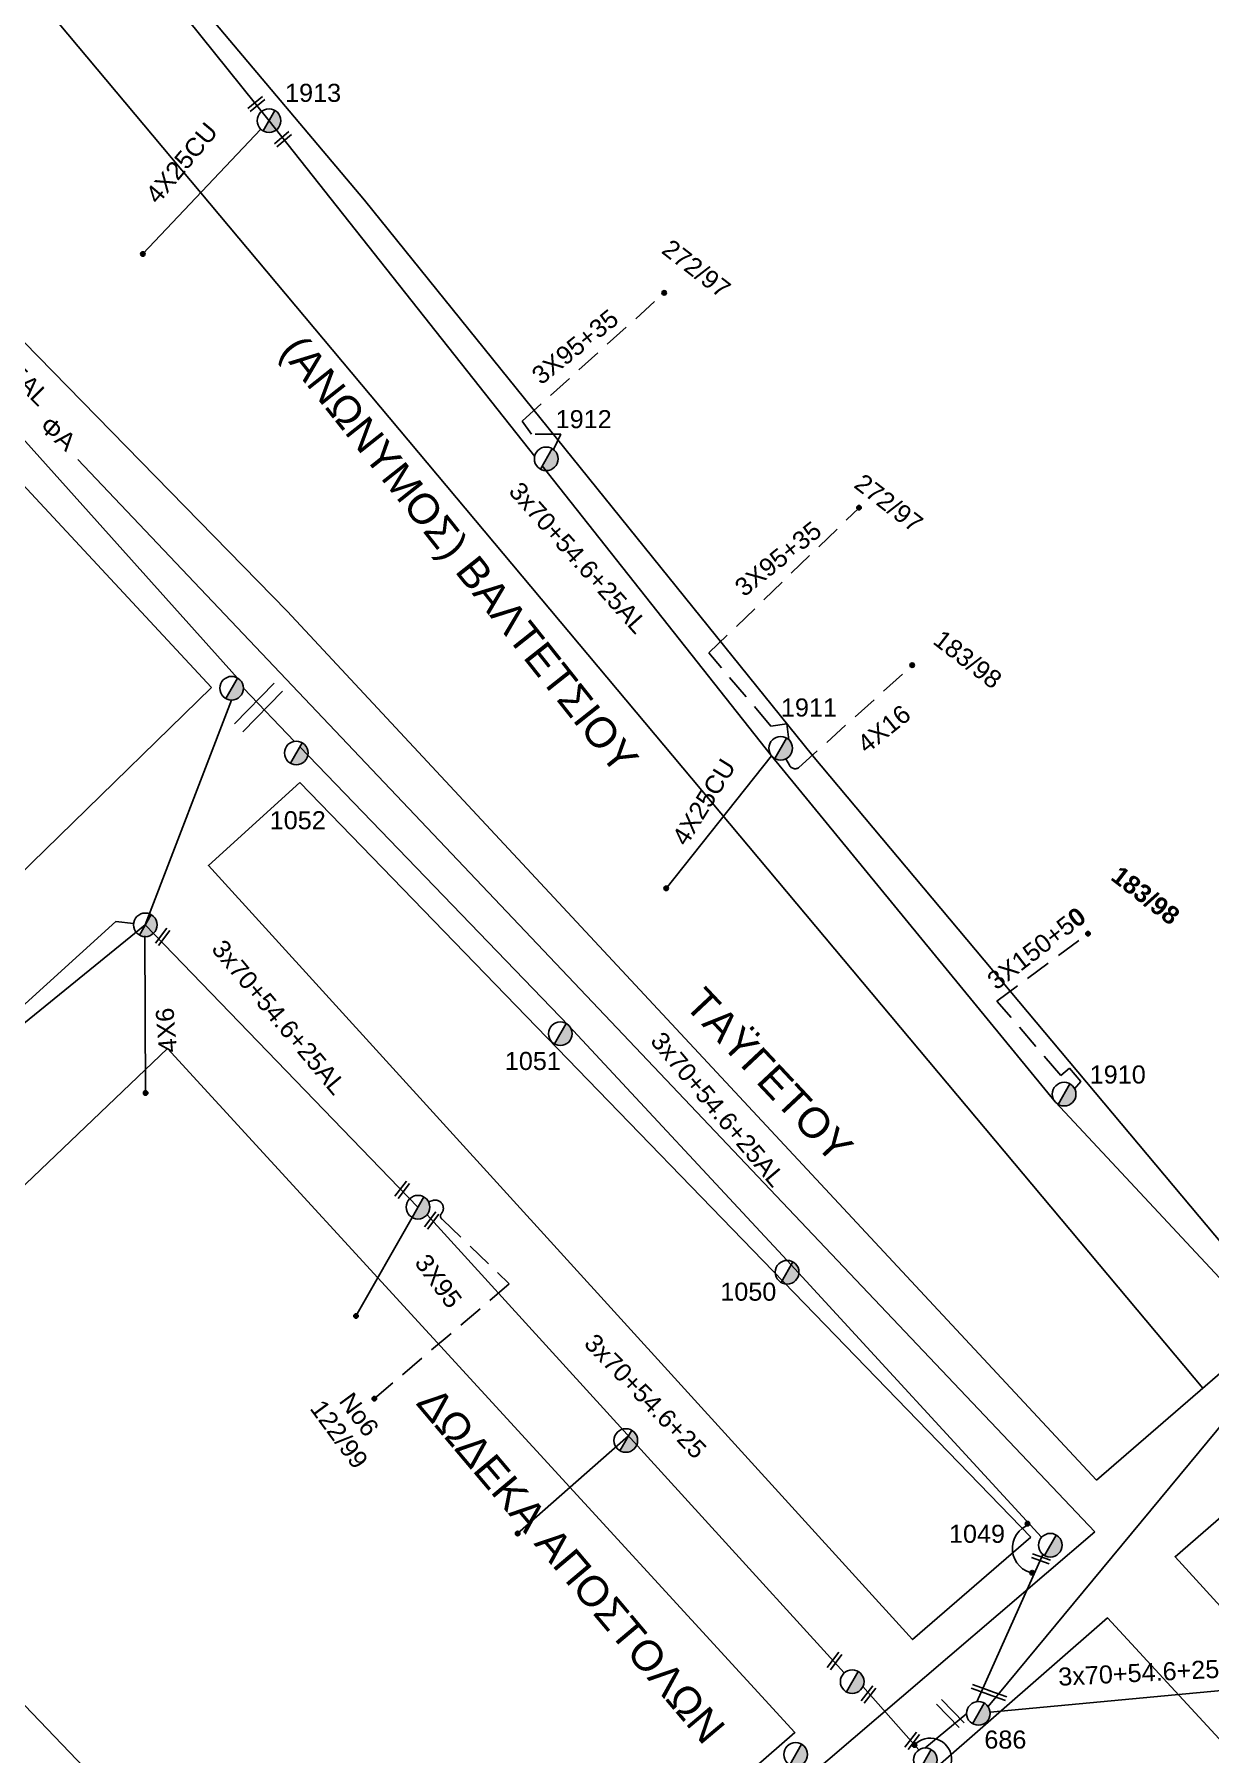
# Model space of a CAD drawing. Header units: millimetres. Extents: x -2449 to 2989, y 8 to 1056.
# Drawn here: x 1217.2 to 1334.5, y 442.3 to 613.8 of the extents above; entities that cross this region are included whole.
import ezdxf

# ---------------------------------------------------------------- set-up
doc = ezdxf.new("R2010")
doc.units = ezdxf.units.MM
doc.linetypes.add('DASHED', pattern=[19.05, 12.7, -6.35])
for name, color, linetype in [('Άγνωστα', 7, 'Continuous'), ('Εναέρια παροχή ΧΤ 4x16', 7, 'SYN_LINE'), ('Επιγραφές - Σχήματα', 7, 'Continuous'), ('Μηχανική τομή', 7, 'Continuous'), ('Στύλος ΦΜ', 7, 'Continuous'), ('Στύλος ΦΜ @ 1', 7, 'Continuous'), ('Συνδέσεις', 7, 'Continuous'), ('Συνεστραμμένα ΧΤ   3x70+54.6+25 AL', 7, 'SYN_LINE'), ('Τομή', 7, 'Continuous'), ('Υπόβαθρο ΔΕΗ', 7, 'Continuous'), ('Υπόγεια καλώδια Παροχών ΧΤ   4x6', 7, 'DASHED')]:
    doc.layers.add(name, color=color, linetype=linetype)
doc.styles.add('arial', font='arial.ttf')
doc.styles.get("Standard").update_dxf_attribs({"font": 'arial.ttf'})
doc.linetypes.add('SYN_LINE', pattern='A,0.5,-0.0001,["/\\/\\/\\/",Standard,S=0.1,R=0,X=0,Y=-0.05],-0.25', length=0.7501)

# ---------------------------------------------------------------- blocks, each defined once
blk = doc.blocks.new('ΥΠΑΡΧΩΝ ΤΣΙΜΕΝΤΕΝΙΟΣ ΣΤΥΛΟΣ')
at = {"layer": 'Στύλος ΦΜ'}
blk.add_hatch(color=7, dxfattribs=at).paths.add_polyline_path([(-1.29, -2.28, 0.574793), (2.62, 0, 0.268822), (1.3, 2.27)])
at = {"layer": 'Στύλος ΦΜ', "color": 7}
blk.add_line((-1.29, -2.28), (1.3, 2.27), dxfattribs=at)
blk.add_circle((0, 0), 2.62, dxfattribs=at)
at = {"layer": 'Στύλος ΦΜ', "flags": 4}
for tag, p in [('ΑΡΙΘΜΟΣ', (-4.68, 8.05)), ('ΤΥΠΟΣ', (-4.91, 3.03))]:
    blk.add_attdef(tag, p, '', height=4, dxfattribs=at)
blk = doc.blocks.new('ΤΟΜΗ')
at = {"layer": 'Τομή', "ltscale": 40}
for p, q in [((-5.68, 0), (5.68, 0)), ((5.68, -2.33), (-5.68, -2.33))]:
    blk.add_line(p, q, dxfattribs=at)
blk = doc.blocks.new('_ΣΥΝΔΕΣΗ')
at = {"layer": 'Συνδέσεις', "linetype": 'SYN_LINE', "ltscale": 40}
blk.add_hatch(color=256, dxfattribs=at).paths.add_polyline_path([(0.5, -0.01, 1), (-0.5, -0.01, 1)])
at = {"layer": 'Συνδέσεις'}
blk.add_circle((0, -0.01), 0.5, dxfattribs=at)
blk = doc.blocks.new('ΜΗΧΑΝΙΚΗ ΤΟΜΗ')
at = {"layer": 'Μηχανική τομή', "ltscale": 40}
for p, q in [((-1.89, 0.78), (1.89, 0.78)), ((1.89, 0), (-1.89, 0))]:
    blk.add_line(p, q, dxfattribs=at)

msp = doc.modelspace()

# ---------------------------------------------------------------- linework, layer by layer
at = {"layer": 'Άγνωστα', "color": 62, "linetype": 'DASHED', "ltscale": 0.2}
for points in [[(1269.02, 572.4), (1269.73, 573.94), (1266.81, 573.94), (1265.89, 575.25), (1280.05, 588.03)], [(1292.49, 543.44), (1292.28, 545.03), (1290.68, 544.82), (1284.51, 552.11), (1299.48, 566.6)], [(1320.99, 508.61), (1321.6, 509.34), (1320.48, 510.68), (1319.61, 509.94), (1313.24, 517.37), (1322.32, 524.1)]]:
    msp.add_lwpolyline(points, dxfattribs=at)
at = {"layer": 'Άγνωστα', "color": 151, "linetype": 'SYN_LINE', "ltscale": 15}
msp.add_lwpolyline([(1276.48, 473.99), (1265.43, 464.26)], dxfattribs=at)
at = {"layer": 'Εναέρια παροχή ΧΤ 4x16', "color": 62, "linetype": 'DASHED', "ltscale": 0.2}
msp.add_lwpolyline([(1292.18, 541.54), (1292.54, 540.9, 0.413174), (1293.43, 540.64), (1304.79, 550.88)], format="xyb", dxfattribs=at)
at = {"layer": 'Επιγραφές - Σχήματα', "color": 62, "linetype": 'SYN_LINE', "ltscale": 20}
for p, q in [((1228.04, 591.92), (1239.82, 604.36)), ((1280.24, 528.62), (1290.76, 541.86))]:
    msp.add_line(p, q, dxfattribs=at)
at = {"layer": 'Επιγραφές - Σχήματα', "linetype": 'Continuous', "ltscale": 0.2}
for centre, radius, start, end in [((1317.31, 462.76), 2.53, 108.5666, 262.0197), ((1306.58, 441.7), 2.14, 300.2486, 137.2816)]:
    msp.add_arc(centre, radius, start, end, dxfattribs=at)
at = {"layer": 'Συνεστραμμένα ΧΤ   3x70+54.6+25 AL', "color": 62, "ltscale": 20}
for p, q in [((1267.13, 571.72), (1240.63, 605.21)), ((1290.76, 541.86), (1267.88, 570.77)), ((1319.07, 507.28), (1290.76, 541.86)), ((1340.94, 483.85), (1319.07, 507.28))]:
    msp.add_line(p, q, dxfattribs=at)
at = {"layer": 'Συνεστραμμένα ΧΤ   3x70+54.6+25 AL', "color": 2, "ltscale": 20}
for p, q in [((1237.48, 549.61), (1212.83, 577.11)), ((1228.29, 524.98), (1236.9, 547.41))]:
    msp.add_line(p, q, dxfattribs=at)
at = {"layer": 'Συνεστραμμένα ΧΤ   3x70+54.6+25 AL', "color": 85, "linetype": 'Continuous', "ltscale": 0.2}
msp.add_line((1221.56, 571.42), (1323, 464.42), dxfattribs=at)
at = {"layer": 'Συνεστραμμένα ΧΤ   3x70+54.6+25 AL', "color": 27, "ltscale": 8}
msp.add_line((1243.18, 543.29), (1238.07, 548.59), dxfattribs=at)
at = {"layer": 'Συνεστραμμένα ΧΤ   3x70+54.6+25 AL', "color": 27, "ltscale": 20}
for p, q in [((1270.55, 514.92), (1243.7, 542.75)), ((1292.31, 491.5), (1270.55, 514.92)), ((1317.69, 463.87), (1292.31, 491.5)), ((1311.22, 447.47), (1317.81, 462.16))]:
    msp.add_line(p, q, dxfattribs=at)
at = {"layer": 'Συνεστραμμένα ΧΤ   3x70+54.6+25 AL', "color": 133, "ltscale": 20}
for p, q in [((1214.75, 513.99), (1228.29, 524.98)), ((1228.29, 524.98), (1255.49, 496.81))]:
    msp.add_line(p, q, dxfattribs=at)
at = {"layer": 'Συνεστραμμένα ΧΤ   3x70+54.6+25 AL', "color": 2, "ltscale": 15}
msp.add_line((1214.86, 515.77), (1225.34, 525.33), dxfattribs=at)
at = {"layer": 'Συνεστραμμένα ΧΤ   3x70+54.6+25 AL', "color": 2, "ltscale": 8}
msp.add_line((1225.34, 525.33), (1227.12, 525.12), dxfattribs=at)
at = {"layer": 'Συνεστραμμένα ΧΤ   3x70+54.6+25 AL', "color": 62, "linetype": 'SYN_LINE', "ltscale": 20}
msp.add_lwpolyline([(1240.63, 605.21), (1217.59, 633.92)], dxfattribs=at)
at = {"layer": 'Συνεστραμμένα ΧΤ   3x70+54.6+25 AL', "color": 27, "linetype": 'SYN_LINE', "ltscale": 20}
msp.add_lwpolyline([(1312.35, 447), (1340.94, 481.5), (1364.3, 501.26), (1391.93, 526.13), (1408.5, 542.37)], dxfattribs=at)
at = {"layer": 'Συνεστραμμένα ΧΤ   3x70+54.6+25 AL', "color": 133, "ltscale": 20}
msp.add_lwpolyline([(1256.39, 496.05), (1298.01, 450.34)], dxfattribs=at)
at = {"layer": 'Συνεστραμμένα ΧΤ   3x70+54.6+25 AL', "color": 85, "linetype": 'Continuous', "ltscale": 0.2}
msp.add_lwpolyline([(1323, 464.42), (1274.8, 423.17)], dxfattribs=at)
at = {"layer": 'Συνεστραμμένα ΧΤ   3x70+54.6+25 AL', "color": 133, "ltscale": 10}
msp.add_lwpolyline([(1305.45, 442.65), (1299.87, 448.98)], dxfattribs=at)
at = {"layer": 'Συνεστραμμένα ΧΤ   3x70+54.6+25 AL', "color": 85, "linetype": 'SYN_LINE', "ltscale": 20}
msp.add_lwpolyline([(1339.9, 449), (1312.57, 446.41)], dxfattribs=at)
at = {"layer": 'Συνεστραμμένα ΧΤ   3x70+54.6+25 AL', "color": 6, "linetype": 'SYN_LINE', "ltscale": 5}
msp.add_lwpolyline([(1306.03, 442.84), (1310.22, 446.3)], dxfattribs=at)
at = {"layer": 'Υπόβαθρο ΔΕΗ'}
for points in [[(1218.99, 634.28), (1297.59, 678.16), (1412.27, 546.87), (1341.89, 485.78), (1294.84, 541.87), (1250.14, 597.3), (1218.99, 634.28)], [(1333.78, 478.76), (1210.2, 626.21), (1192.76, 607.06), (1242.45, 556.27)], [(1242.45, 556.27), (1323.17, 469.57)], [(1316.63, 463.9), (1304.82, 453.67), (1234.59, 530.9), (1243.69, 539.17)], [(1243.69, 539.17), (1316.63, 463.9)], [(1190.26, 474.22), (1252.61, 409.11), (1293.08, 444.4), (1230.51, 512.64), (1190.26, 474.22)], [(1341.89, 485.78), (1323.17, 469.57)], [(1260.81, 400.31), (1324.27, 455.82), (1353.67, 423.99)]]:
    msp.add_lwpolyline(points, dxfattribs=at)
for points in [[(1234.88, 548.66), (1187.09, 600.08), (1126.71, 532.89), (1174.07, 489.34), (1234.88, 548.66)], [(1419.17, 538.54), (1462.72, 488.28), (1374.87, 413.85), (1331.01, 461.93)]]:
    msp.add_lwpolyline(points, close=True, dxfattribs=at)
at = {"layer": 'Υπόβαθρο ΔΕΗ', "linetype": 'DASHED', "ltscale": 0.2}
msp.add_lwpolyline([(1256.54, 497.35), (1256.98, 497.48, -0.744449), (1257.83, 496.18, 0.488153), (1257.95, 495.58), (1264.59, 489.15), (1251.14, 477.71)], format="xyb", dxfattribs=at)
at = {"layer": 'Υπόβαθρο ΔΕΗ', "linetype": 'SYN_LINE', "ltscale": 15}
msp.add_lwpolyline([(1254.91, 495.79), (1249.3, 485.95)], dxfattribs=at)
at = {"layer": 'Υπόγεια καλώδια Παροχών ΧΤ   4x6', "color": 133, "linetype": 'SYN_LINE', "ltscale": 20}
msp.add_lwpolyline([(1228.24, 523.88), (1228.32, 508.21)], dxfattribs=at)

# ---------------------------------------------------------------- block references
at = {"layer": 'Μηχανική τομή'}
for p, xscale, yscale, zscale, rotation in [((1239.24, 607.04), 0.5000000000000043, 0.5000000000000043, 0.5000000000000043, 219.8322603641986), ((1241.89, 603.53), 0.5000000000000043, 0.5000000000000043, 0.5000000000000043, 219.8322603641986), ((1230.18, 523.67), 0.499999999999972, 0.499999999999972, 0.499999999999972, 52.69373422624831), ((1254.07, 498.42), 0.499999999999972, 0.499999999999972, 0.499999999999972, 52.69373422624831), ((1257.01, 495.37), 0.499999999999972, 0.499999999999972, 0.499999999999972, 52.69373422624831), ((1317.56, 461.53), 0.5000000000000578, 0.5000000000000578, 0.5000000000000578, 340.3892577743605), ((1297.2, 451.41), 0.499999999999972, 0.499999999999972, 0.499999999999972, 52.69373422624831), ((1300.58, 448.07), 0.499999999999972, 0.499999999999972, 0.499999999999972, 52.69373422624831), ((1311.55, 448.51), 0.5000000000000578, 0.5000000000000578, 0.5000000000000578, 340.3892577743605), ((1313.2, 447.9), 0.5000000000000577, 0.5000000000000577, 0.5000000000000577, 340.3892577743605), ((1304.94, 443.45), 0.499999999999972, 0.499999999999972, 0.499999999999972, 52.69373422624831)]:
    msp.add_blockref('ΜΗΧΑΝΙΚΗ ΤΟΜΗ', p, dxfattribs=dict(at, xscale=xscale, yscale=yscale, zscale=zscale, rotation=rotation))
at = {"layer": 'Στύλος ΦΜ @ 1', "ltscale": 40}
ref = msp.add_blockref('ΥΠΑΡΧΩΝ ΤΣΙΜΕΝΤΕΝΙΟΣ ΣΤΥΛΟΣ', (1240.63, 605.22), dxfattribs=dict(at, xscale=0.4499999999998181, yscale=0.4499999999998181, zscale=0.4499999999998181))
ref.add_attrib('ΑΡΙΘΜΟΣ', '1913', (1242.23, 607.1), dxfattribs={"layer": 'Στύλος ΦΜ', "height": 1.8, "flags": 4})
ref = msp.add_blockref('ΥΠΑΡΧΩΝ ΤΣΙΜΕΝΤΕΝΙΟΣ ΣΤΥΛΟΣ', (1268.28, 571.48), dxfattribs=dict(at, xscale=0.4499999999998181, yscale=0.4499999999998181, zscale=0.4499999999998181))
ref.add_attrib('ΑΡΙΘΜΟΣ', '1912', (1269.22, 574.54), dxfattribs={"layer": 'Στύλος ΦΜ', "height": 1.8, "flags": 4})
at = {"layer": 'Στύλος ΦΜ @ 1', "ltscale": 40, "xscale": 0.4499999999998181, "yscale": 0.4499999999998181, "zscale": 0.4499999999998181}
for p in [(1236.9, 548.59), (1228.29, 524.98), (1255.49, 496.81), (1276.22, 473.53), (1298.8, 449.47), (1293.16, 442.21), (1306.1, 441.67)]:
    msp.add_blockref('ΥΠΑΡΧΩΝ ΤΣΙΜΕΝΤΕΝΙΟΣ ΣΤΥΛΟΣ', p, dxfattribs=at)
at = {"layer": 'Στύλος ΦΜ @ 1', "ltscale": 40}
ref = msp.add_blockref('ΥΠΑΡΧΩΝ ΤΣΙΜΕΝΤΕΝΙΟΣ ΣΤΥΛΟΣ', (1291.67, 542.6), dxfattribs=dict(at, xscale=0.4499999999998181, yscale=0.4499999999998181, zscale=0.4499999999998181))
ref.add_attrib('ΤΥΠΟΣ', '1911', (1291.69, 545.77), dxfattribs={"layer": 'Στύλος ΦΜ', "height": 1.8, "flags": 4})
ref = msp.add_blockref('ΥΠΑΡΧΩΝ ΤΣΙΜΕΝΤΕΝΙΟΣ ΣΤΥΛΟΣ', (1243.35, 542.13), dxfattribs=dict(at, xscale=0.4499999999998181, yscale=0.4499999999998181, zscale=0.4499999999998181))
ref.add_attrib('ΤΥΠΟΣ', '1052', (1240.7, 534.52), dxfattribs={"layer": 'Στύλος ΦΜ', "height": 1.8, "flags": 4})
ref = msp.add_blockref('ΥΠΑΡΧΩΝ ΤΣΙΜΕΝΤΕΝΙΟΣ ΣΤΥΛΟΣ', (1269.69, 514.12), dxfattribs=dict(at, xscale=0.4499999999998181, yscale=0.4499999999998181, zscale=0.4499999999998181))
ref.add_attrib('ΤΥΠΟΣ', '1051', (1264.15, 510.5), dxfattribs={"layer": 'Στύλος ΦΜ', "height": 1.8, "flags": 4})
ref = msp.add_blockref('ΥΠΑΡΧΩΝ ΤΣΙΜΕΝΤΕΝΙΟΣ ΣΤΥΛΟΣ', (1319.94, 508.09), dxfattribs=dict(at, xscale=0.4499999999998181, yscale=0.4499999999998181, zscale=0.4499999999998181))
ref.add_attrib('ΤΥΠΟΣ', '1910', (1322.49, 509.15), dxfattribs={"layer": 'Στύλος ΦΜ', "height": 1.8, "flags": 4})
ref = msp.add_blockref('ΥΠΑΡΧΩΝ ΤΣΙΜΕΝΤΕΝΙΟΣ ΣΤΥΛΟΣ', (1292.31, 490.32), dxfattribs=dict(at, xscale=0.4499999999998181, yscale=0.4499999999998181, zscale=0.4499999999998181))
ref.add_attrib('ΤΥΠΟΣ', '1050', (1285.64, 487.48), dxfattribs={"layer": 'Στύλος ΦΜ', "height": 1.8, "flags": 4})
ref = msp.add_blockref('ΥΠΑΡΧΩΝ ΤΣΙΜΕΝΤΕΝΙΟΣ ΣΤΥΛΟΣ', (1318.56, 463.08), dxfattribs=dict(at, xscale=0.4499999999998181, yscale=0.4499999999998181, zscale=0.4499999999998181))
ref.add_attrib('ΤΥΠΟΣ', '1049', (1308.45, 463.32), dxfattribs={"layer": 'Στύλος ΦΜ', "height": 1.8, "flags": 4})
ref = msp.add_blockref('ΥΠΑΡΧΩΝ ΤΣΙΜΕΝΤΕΝΙΟΣ ΣΤΥΛΟΣ', (1311.39, 446.3), dxfattribs=dict(at, xscale=0.4499999999998181, yscale=0.4499999999998181, zscale=0.4499999999998181))
ref.add_attrib('ΑΡΙΘΜΟΣ', '686', (1311.98, 442.79), dxfattribs={"layer": 'Στύλος ΦΜ', "height": 1.8, "flags": 4})
at = {"layer": 'Συνδέσεις', "xscale": 0.4500000000000455, "yscale": 0.4500000000000455, "zscale": 0.4500000000000455}
for p in [(1228.04, 591.92), (1280.05, 588.04), (1299.48, 566.61), (1304.79, 550.89), (1280.25, 528.63), (1322.32, 524.1), (1228.32, 508.21), (1249.3, 485.96), (1251.14, 477.71), (1316.29, 465.24), (1265.43, 464.26), (1316.75, 460.34), (1305.01, 443.16)]:
    msp.add_blockref('_ΣΥΝΔΕΣΗ', p, dxfattribs=at)
at = {"layer": 'Τομή'}
for p, xscale, yscale, zscale, rotation in [((1239.16, 547.07), 0.4999999999998751, 0.4999999999998751, 0.4999999999998751, 45.56182539132829), ((1308.83, 446.52), 0.2860692225937692, 0.2860692225937692, 0.2860692225937692, 313.7576184540887)]:
    msp.add_blockref('ΤΟΜΗ', p, dxfattribs=dict(at, xscale=xscale, yscale=yscale, zscale=zscale, rotation=rotation))

# ---------------------------------------------------------------- texts
at = {"layer": 'Άγνωστα', "linetype": 'SYN_LINE', "ltscale": 20, "char_height": 1.8, "width": 69.1904, "attachment_point": 1, "style": 'arial'}
for s, insert, rotation in [('\\pt27;4X25CU', (1228.16, 597.95), 50.0042), ('3X95+35', (1266.64, 580.19), 38.821), ('3X95+35', (1286.89, 559.04), 38.821), ('\\pt27;4X25CU', (1280.72, 533.68), 58.1328), ('3X150+5{\\fArial|b1|i0|c161|p34;0}', (1312.07, 519.83), 37.7049)]:
    msp.add_mtext(s, dxfattribs=dict(at, insert=insert, rotation=rotation))
at = {"layer": 'Άγνωστα', "insert": (1256.52, 492.34), "char_height": 1.8, "width": 69.1904, "attachment_point": 1, "rotation": 306.4896, "style": 'arial'}
msp.add_mtext('3X95', dxfattribs=at)
at = {"layer": 'Εναέρια παροχή ΧΤ 4x16', "ltscale": 40, "insert": (1299.11, 543.4), "char_height": 1.8, "width": 69.1904, "attachment_point": 1, "rotation": 38.821, "style": 'arial'}
msp.add_mtext('4X16', dxfattribs=at)
at = {"layer": 'Επιγραφές - Σχήματα', "linetype": 'SYN_LINE', "ltscale": 20, "char_height": 1.8, "width": 69.1904, "attachment_point": 1, "style": 'arial'}
for s, insert, rotation in [('272/97', (1280.77, 593.52), 322.3027), ('272/97', (1299.96, 570.13), 322.3027), ('183/98', (1307.84, 554.54), 322.3027), ('{\\fArial|b1|i0|c0|p34;183/98}', (1325.58, 530.98), 322.3027), ('122/99', (1246.08, 477.79), 306.3394), ('Nο6', (1248.98, 478.52), 306.3394)]:
    msp.add_mtext(s, dxfattribs=dict(at, insert=insert, rotation=rotation))
at = {"layer": 'Επιγραφές - Σχήματα', "char_height": 3, "width": 157.7424, "attachment_point": 1}
for s, insert, rotation in [('(ΑΝΩΝΥΜΟΣ) ΒΑΛΤΕΤΣΙΟΥ', (1244, 584.11), 308.4039), ('ΤΑΫΓΕΤΟΥ', (1284.13, 518.98), 313.2034), ('ΔΩΔΕΚΑ ΑΠΟΣΤΟΛΩΝ', (1257.5, 479.14), 310.1217)]:
    msp.add_mtext(s, dxfattribs=dict(at, insert=insert, rotation=rotation))
at = {"layer": 'Συνεστραμμένα ΧΤ   3x70+54.6+25 AL', "style": 'arial'}
for rotation, p in [(314.7194, (1204.16, 590.22)), (311.747, (1264.44, 568.16)), (309.9565, (1234.8, 522.53)), (309.9565, (1278.58, 513.34))]:
    msp.add_text('3x70+54.6+25AL', height=1.8, rotation=rotation, dxfattribs=at).set_placement(p)
at = {"layer": 'Συνεστραμμένα ΧΤ   3x70+54.6+25 AL', "color": 85, "linetype": 'Continuous', "ltscale": 0.2, "insert": (1218.76, 575.88), "char_height": 1.8, "width": 8.6169, "attachment_point": 1, "rotation": 319.6377}
msp.add_mtext('ΦΑ', dxfattribs=at)
at = {"layer": 'Συνεστραμμένα ΧΤ   3x70+54.6+25 AL', "linetype": 'SYN_LINE', "ltscale": 20, "char_height": 1.8, "width": 69.1904, "attachment_point": 1, "style": 'arial'}
for insert, rotation in [((1273.24, 484.36), 314.0679), ((1319.31, 450.85), 2.8746)]:
    msp.add_mtext('3x70+54.6+25', dxfattribs=dict(at, insert=insert, rotation=rotation))
at = {"layer": 'Υπόγεια καλώδια Παροχών ΧΤ   4x6', "linetype": 'DASHED', "ltscale": 0.1, "insert": (1229.67, 512.16), "char_height": 1.8, "width": 69.1904, "attachment_point": 1, "rotation": 94.7851, "style": 'arial'}
msp.add_mtext('4X6', dxfattribs=at)

doc.saveas('drawing.dxf')
